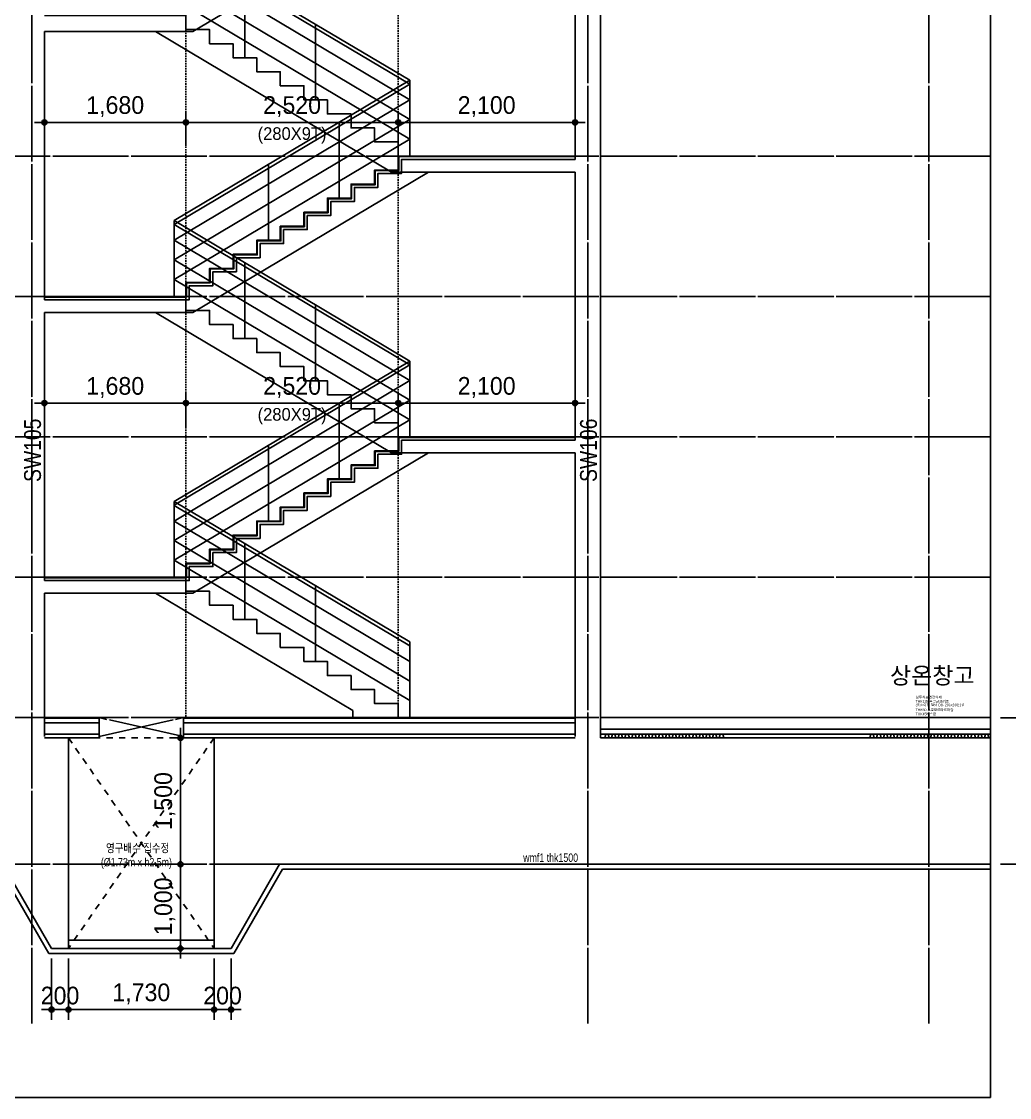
# Model space of a CAD drawing. Header units: millimetres. Extents: x 11948722 to 13111668, y -10771712 to -10232988.
# Drawn here: x 12378594 to 12390323, y -10506213 to -10493440 of the extents above; entities that cross this region are included whole.
import ezdxf
from ezdxf.enums import TextEntityAlignment as Align

# ---------------------------------------------------------------- set-up
doc = ezdxf.new("R2010")
doc.units = ezdxf.units.MM
doc.header["$LTSCALE"] = 150
doc.header["$MEASUREMENT"] = 0
for name, pattern in [('CEN', [6.2, 6, -0.1, 0, -0.1]), ('HIDDEN', [2, 1, -1]), ('Xref-계단단면도$0$H', [1, 0.6, -0.4])]:
    doc.linetypes.add(name, pattern=pattern)
doc.layers.get('0').update_dxf_attribs({"linetype": 'CONTINUOUS'})
doc.layers.get('Defpoints').update_dxf_attribs({"color": 117, "linetype": 'CONTINUOUS'})
for name, color, linetype in [('253', 253, 'CONTINUOUS'), ('A-HAT-251', 251, 'CONTINUOUS'), ('A-중심선', 10, 'CEN'), ('CON-C', 2, 'CONTINUOUS'), ('ELE-06', 6, 'CONTINUOUS'), ('ELE-8', 8, 'CONTINUOUS'), ('ele11', 251, 'CONTINUOUS'), ('Xref-계단단면도$0$3 dim0', 7, 'CONTINUOUS'), ('Xref-계단단면도$0$A-CEIL', 6, 'CONTINUOUS'), ('Xref-계단단면도$0$A-DIM', 7, 'CONTINUOUS'), ('바닥마감', 3, 'CONTINUOUS')]:
    doc.layers.add(name, color=color, linetype=linetype)
doc.styles.add('A.NARROW', font='ARIALN.TTF')
doc.styles.add('Xref-계단단면도$0$나눔고딕 Se', font='')
doc.styles.add('돋움', font='')
doc.styles.add('맑은고딕', font='malgun.ttf')
doc.styles.add('주석', font='')
doc.styles.get('Xref-계단단면도$0$나눔고딕 Se').set_extended_font_data('Dotum')
doc.styles.get('돋움').set_extended_font_data('Dotum')
doc.styles.get('주석').set_extended_font_data('Dotum')
doc.dimstyles.new('Xref-계단단면도$0$A1-100', dxfattribs={"dimtxt": 3, "dimasz": 1, "dimexe": 2, "dimexo": 2, "dimgap": 1, "dimtad": 1, "dimdec": 0, "dimzin": 12, "dimdsep": 46, "dimlunit": 6, "dimtxsty": 'Xref-계단단면도$0$나눔고딕 Se', "dimblk1": 'Xref-계단단면도$0$DIMDOT', "dimblk2": 'Xref-계단단면도$0$DIMDOT', "dimsah": 1, "dimcen": -1, "dimdle": 2, "dimclrd": 256, "dimclre": 256, "dimclrt": 3, "dimadec": 0, "dimazin": 0, "dimtfac": 1, "dimtdec": 0, "dimtix": 1, "dimtmove": 2, "dimatfit": 3, "dimldrblk": 'Xref-계단단면도$0$DIMDOT', "dimfxl": 1, "dimtvp": 1, "dimtolj": 1, "dimtzin": 12, "dimlwd": -1, "dimlwe": -1, "dimarcsym": 0})

# ---------------------------------------------------------------- blocks, each defined once
blk = doc.blocks.new('Xref-계단단면도$0$DIMDOT')
at = {"color": 0}
blk.add_line((-2, 0), (2, 0), dxfattribs=at)
for radius in [0.5, 0.25]:
    blk.add_circle((0, 0), radius, dxfattribs=at)
blk = doc.blocks.new('*D550')
at = {"layer": 'Defpoints', "color": 0, "ltscale": 1200}
for p in [(12390096, -10491704), (12393696, -10491704), (12390096, -10501704)]:
    blk.add_point(p, dxfattribs=at)
at = {"layer": 'Xref-계단단면도$0$3 dim0'}
for p, q in [((12390216, -10491704), (12393816, -10491704)), ((12393696, -10501644), (12393696, -10491764)), ((12390216, -10501704), (12393816, -10501704))]:
    blk.add_line(p, q, dxfattribs=at)
at = {"layer": 'Xref-계단단면도$0$3 dim0', "ltscale": 1200, "xscale": 60, "yscale": 60, "zscale": 60}
for p, rotation in [((12393696, -10491704), 90), ((12393696, -10501704), 270)]:
    blk.add_blockref('Xref-계단단면도$0$DIMDOT', p, dxfattribs=dict(at, rotation=rotation))
at = {"layer": 'Xref-계단단면도$0$3 dim0', "color": 3, "ltscale": 1200, "insert": (12393511, -10496704), "char_height": 210, "attachment_point": 5, "rotation": 90, "style": 'Xref-계단단면도$0$나눔고딕 Se'}
blk.add_mtext('\\A1;10,000', dxfattribs=at)
blk = doc.blocks.new('*D883')
at = {"layer": 'Defpoints', "color": 0, "ltscale": 1200}
for p in [(12380546, -10494637), (12378866, -10495037), (12380546, -10495037)]:
    blk.add_point(p, dxfattribs=at)
at = {"layer": 'Xref-계단단면도$0$3 dim0'}
for p, q in [((12378866, -10494917), (12378866, -10494517)), ((12380546, -10494917), (12380546, -10494517)), ((12378926, -10494637), (12380486, -10494637))]:
    blk.add_line(p, q, dxfattribs=at)
at = {"layer": 'Xref-계단단면도$0$3 dim0', "ltscale": 1200, "xscale": 60, "yscale": 60, "zscale": 60, "rotation": 180}
blk.add_blockref('Xref-계단단면도$0$DIMDOT', (12378866, -10494637), dxfattribs=at)
at = {"layer": 'Xref-계단단면도$0$3 dim0', "ltscale": 1200, "xscale": 60, "yscale": 60, "zscale": 60}
blk.add_blockref('Xref-계단단면도$0$DIMDOT', (12380546, -10494637), dxfattribs=at)
at = {"layer": 'Xref-계단단면도$0$3 dim0', "color": 3, "ltscale": 1200, "insert": (12379706, -10494451), "char_height": 210, "attachment_point": 5, "style": 'Xref-계단단면도$0$나눔고딕 Se'}
blk.add_mtext('\\A1;1,680', dxfattribs=at)
blk = doc.blocks.new('*D884')
at = {"layer": 'Defpoints', "color": 0, "ltscale": 1200}
for p in [(12383066, -10494637), (12380546, -10495037), (12383066, -10495037)]:
    blk.add_point(p, dxfattribs=at)
at = {"layer": 'Xref-계단단면도$0$3 dim0'}
for p, q in [((12380546, -10494917), (12380546, -10494517)), ((12383066, -10494917), (12383066, -10494517)), ((12380606, -10494637), (12383006, -10494637))]:
    blk.add_line(p, q, dxfattribs=at)
at = {"layer": 'Xref-계단단면도$0$3 dim0', "ltscale": 1200, "xscale": 60, "yscale": 60, "zscale": 60, "rotation": 180}
blk.add_blockref('Xref-계단단면도$0$DIMDOT', (12380546, -10494637), dxfattribs=at)
at = {"layer": 'Xref-계단단면도$0$3 dim0', "ltscale": 1200, "xscale": 60, "yscale": 60, "zscale": 60}
blk.add_blockref('Xref-계단단면도$0$DIMDOT', (12383066, -10494637), dxfattribs=at)
at = {"layer": 'Xref-계단단면도$0$3 dim0', "color": 3, "ltscale": 1200, "char_height": 210, "attachment_point": 5, "style": 'Xref-계단단면도$0$나눔고딕 Se'}
for s, insert in [('\\A1;2,520', (12381806, -10494451)), ('\\H0.714286x;(280X9T)', (12381806, -10494793))]:
    blk.add_mtext(s, dxfattribs=dict(at, insert=insert))
blk = doc.blocks.new('*D885')
at = {"layer": 'Defpoints', "color": 0, "ltscale": 1200}
for p in [(12385166, -10494637), (12383066, -10495037), (12385166, -10495037)]:
    blk.add_point(p, dxfattribs=at)
at = {"layer": 'Xref-계단단면도$0$3 dim0'}
for p, q in [((12383066, -10494917), (12383066, -10494517)), ((12385166, -10494917), (12385166, -10494517)), ((12383126, -10494637), (12385106, -10494637))]:
    blk.add_line(p, q, dxfattribs=at)
at = {"layer": 'Xref-계단단면도$0$3 dim0', "ltscale": 1200, "xscale": 60, "yscale": 60, "zscale": 60, "rotation": 180}
blk.add_blockref('Xref-계단단면도$0$DIMDOT', (12383066, -10494637), dxfattribs=at)
at = {"layer": 'Xref-계단단면도$0$3 dim0', "ltscale": 1200, "xscale": 60, "yscale": 60, "zscale": 60}
blk.add_blockref('Xref-계단단면도$0$DIMDOT', (12385166, -10494637), dxfattribs=at)
at = {"layer": 'Xref-계단단면도$0$3 dim0', "color": 3, "ltscale": 1200, "insert": (12384116, -10494451), "char_height": 210, "attachment_point": 5, "style": 'Xref-계단단면도$0$나눔고딕 Se'}
blk.add_mtext('\\A1;2,100', dxfattribs=at)
blk = doc.blocks.new('*D886')
at = {"layer": 'Defpoints', "color": 0, "ltscale": 1200}
for p in [(12380546, -10497970), (12378866, -10498370), (12380546, -10498370)]:
    blk.add_point(p, dxfattribs=at)
at = {"layer": 'Xref-계단단면도$0$3 dim0'}
for p, q in [((12378866, -10498250), (12378866, -10497850)), ((12380546, -10498250), (12380546, -10497850)), ((12378926, -10497970), (12380486, -10497970))]:
    blk.add_line(p, q, dxfattribs=at)
at = {"layer": 'Xref-계단단면도$0$3 dim0', "ltscale": 1200, "xscale": 60, "yscale": 60, "zscale": 60, "rotation": 180}
blk.add_blockref('Xref-계단단면도$0$DIMDOT', (12378866, -10497970), dxfattribs=at)
at = {"layer": 'Xref-계단단면도$0$3 dim0', "ltscale": 1200, "xscale": 60, "yscale": 60, "zscale": 60}
blk.add_blockref('Xref-계단단면도$0$DIMDOT', (12380546, -10497970), dxfattribs=at)
at = {"layer": 'Xref-계단단면도$0$3 dim0', "color": 3, "ltscale": 1200, "insert": (12379706, -10497785), "char_height": 210, "attachment_point": 5, "style": 'Xref-계단단면도$0$나눔고딕 Se'}
blk.add_mtext('\\A1;1,680', dxfattribs=at)
blk = doc.blocks.new('*D887')
at = {"layer": 'Defpoints', "color": 0, "ltscale": 1200}
for p in [(12383066, -10497970), (12380546, -10498370), (12383066, -10498370)]:
    blk.add_point(p, dxfattribs=at)
at = {"layer": 'Xref-계단단면도$0$3 dim0'}
for p, q in [((12380546, -10498250), (12380546, -10497850)), ((12383066, -10498250), (12383066, -10497850)), ((12380606, -10497970), (12383006, -10497970))]:
    blk.add_line(p, q, dxfattribs=at)
at = {"layer": 'Xref-계단단면도$0$3 dim0', "ltscale": 1200, "xscale": 60, "yscale": 60, "zscale": 60, "rotation": 180}
blk.add_blockref('Xref-계단단면도$0$DIMDOT', (12380546, -10497970), dxfattribs=at)
at = {"layer": 'Xref-계단단면도$0$3 dim0', "ltscale": 1200, "xscale": 60, "yscale": 60, "zscale": 60}
blk.add_blockref('Xref-계단단면도$0$DIMDOT', (12383066, -10497970), dxfattribs=at)
at = {"layer": 'Xref-계단단면도$0$3 dim0', "color": 3, "ltscale": 1200, "char_height": 210, "attachment_point": 5, "style": 'Xref-계단단면도$0$나눔고딕 Se'}
for s, insert in [('\\A1;2,520', (12381806, -10497785)), ('\\H0.714286x;(280X9T)', (12381806, -10498126))]:
    blk.add_mtext(s, dxfattribs=dict(at, insert=insert))
blk = doc.blocks.new('*D888')
at = {"layer": 'Defpoints', "color": 0, "ltscale": 1200}
for p in [(12385166, -10497970), (12383066, -10498370), (12385166, -10498370)]:
    blk.add_point(p, dxfattribs=at)
at = {"layer": 'Xref-계단단면도$0$3 dim0'}
for p, q in [((12383066, -10498250), (12383066, -10497850)), ((12385166, -10498250), (12385166, -10497850)), ((12383126, -10497970), (12385106, -10497970))]:
    blk.add_line(p, q, dxfattribs=at)
at = {"layer": 'Xref-계단단면도$0$3 dim0', "ltscale": 1200, "xscale": 60, "yscale": 60, "zscale": 60, "rotation": 180}
blk.add_blockref('Xref-계단단면도$0$DIMDOT', (12383066, -10497970), dxfattribs=at)
at = {"layer": 'Xref-계단단면도$0$3 dim0', "ltscale": 1200, "xscale": 60, "yscale": 60, "zscale": 60}
blk.add_blockref('Xref-계단단면도$0$DIMDOT', (12385166, -10497970), dxfattribs=at)
at = {"layer": 'Xref-계단단면도$0$3 dim0', "color": 3, "ltscale": 1200, "insert": (12384116, -10497785), "char_height": 210, "attachment_point": 5, "style": 'Xref-계단단면도$0$나눔고딕 Se'}
blk.add_mtext('\\A1;2,100', dxfattribs=at)
blk = doc.blocks.new('1.5')
at = {"layer": 'A-HAT-251', "linetype": 'HIDDEN', "ltscale": 0.5}
for p, q in [((12412532, -10439268), (12412532, -10441768)), ((12412532, -10439268), (12414262, -10441768)), ((12414262, -10439268), (12412532, -10441768)), ((12412532, -10439268), (12414262, -10439268)), ((12414262, -10439268), (12414262, -10441768)), ((12412532, -10441768), (12414262, -10441768))]:
    blk.add_line(p, q, dxfattribs=at)
at = {"layer": 'Defpoints', "style": '주석', "width": 0.8}
for s, p in [('영구배수 집수정', (12412978, -10440577)), ('(Ø1.73m x h2.5m)', (12412917, -10440744))]:
    blk.add_text(s, height=100, dxfattribs=at).set_placement(p, align=Align.MIDDLE_LEFT)
blk = doc.blocks.new('*D1290')
at = {"layer": 'Defpoints', "color": 0, "ltscale": 1200}
for p in [(12380881, -10501944), (12380481, -10503444), (12380881, -10503444)]:
    blk.add_point(p, dxfattribs=at)
at = {"layer": 'Xref-계단단면도$0$3 dim0'}
for p, q in [((12380761, -10501944), (12380361, -10501944)), ((12380481, -10502004), (12380481, -10503384)), ((12380761, -10503444), (12380361, -10503444))]:
    blk.add_line(p, q, dxfattribs=at)
at = {"layer": 'Xref-계단단면도$0$3 dim0', "ltscale": 1200, "xscale": 60, "yscale": 60, "zscale": 60}
for p, rotation in [((12380481, -10501944), 90), ((12380481, -10503444), 270)]:
    blk.add_blockref('Xref-계단단면도$0$DIMDOT', p, dxfattribs=dict(at, rotation=rotation))
at = {"layer": 'Xref-계단단면도$0$3 dim0', "color": 3, "ltscale": 1200, "insert": (12380295, -10502694), "char_height": 210, "attachment_point": 5, "rotation": 90, "style": 'Xref-계단단면도$0$나눔고딕 Se'}
blk.add_mtext('\\A1;1,500', dxfattribs=at)
blk = doc.blocks.new('*D1291')
at = {"layer": 'Defpoints', "color": 0, "ltscale": 1200}
for p in [(12379151, -10504444), (12380881, -10504444), (12379151, -10505170)]:
    blk.add_point(p, dxfattribs=at)
at = {"layer": 'Xref-계단단면도$0$3 dim0'}
for p, q in [((12379151, -10504564), (12379151, -10505290)), ((12380881, -10504564), (12380881, -10505290)), ((12380821, -10505170), (12379211, -10505170))]:
    blk.add_line(p, q, dxfattribs=at)
at = {"layer": 'Xref-계단단면도$0$3 dim0', "ltscale": 1200, "xscale": 60, "yscale": 60, "zscale": 60, "rotation": 180}
blk.add_blockref('Xref-계단단면도$0$DIMDOT', (12379151, -10505170), dxfattribs=at)
at = {"layer": 'Xref-계단단면도$0$3 dim0', "ltscale": 1200, "xscale": 60, "yscale": 60, "zscale": 60}
blk.add_blockref('Xref-계단단면도$0$DIMDOT', (12380881, -10505170), dxfattribs=at)
at = {"layer": 'Xref-계단단면도$0$3 dim0', "color": 3, "ltscale": 1200, "insert": (12380016, -10504984), "char_height": 210, "attachment_point": 5, "style": 'Xref-계단단면도$0$나눔고딕 Se'}
blk.add_mtext('\\A1;1,730', dxfattribs=at)
blk = doc.blocks.new('*D1292')
at = {"layer": 'Defpoints', "color": 0, "ltscale": 1200}
for p in [(12378951, -10504444), (12379151, -10504444), (12379151, -10505170)]:
    blk.add_point(p, dxfattribs=at)
at = {"layer": 'Xref-계단단면도$0$3 dim0'}
for p, q in [((12378951, -10504564), (12378951, -10505290)), ((12379151, -10504564), (12379151, -10505290)), ((12378891, -10505170), (12378831, -10505170)), ((12378951, -10505170), (12379151, -10505170)), ((12379211, -10505170), (12379271, -10505170))]:
    blk.add_line(p, q, dxfattribs=at)
at = {"layer": 'Xref-계단단면도$0$3 dim0', "ltscale": 1200, "xscale": 60, "yscale": 60, "zscale": 60}
blk.add_blockref('Xref-계단단면도$0$DIMDOT', (12378951, -10505170), dxfattribs=at)
at = {"layer": 'Xref-계단단면도$0$3 dim0', "ltscale": 1200, "xscale": 60, "yscale": 60, "zscale": 60, "rotation": 180}
blk.add_blockref('Xref-계단단면도$0$DIMDOT', (12379151, -10505170), dxfattribs=at)
at = {"layer": 'Xref-계단단면도$0$3 dim0', "color": 3, "ltscale": 1200, "insert": (12379051, -10505004), "char_height": 210, "attachment_point": 5, "style": 'Xref-계단단면도$0$나눔고딕 Se'}
blk.add_mtext('\\A1;200', dxfattribs=at)
blk = doc.blocks.new('*D1293')
at = {"layer": 'Defpoints', "color": 0, "ltscale": 1200}
for p in [(12380481, -10503444), (12380881, -10503444), (12380881, -10504444)]:
    blk.add_point(p, dxfattribs=at)
at = {"layer": 'Xref-계단단면도$0$3 dim0'}
for p, q in [((12380761, -10503444), (12380361, -10503444)), ((12380481, -10504384), (12380481, -10503504)), ((12380761, -10504444), (12380361, -10504444))]:
    blk.add_line(p, q, dxfattribs=at)
at = {"layer": 'Xref-계단단면도$0$3 dim0', "ltscale": 1200, "xscale": 60, "yscale": 60, "zscale": 60}
for p, rotation in [((12380481, -10503444), 90), ((12380481, -10504444), 270)]:
    blk.add_blockref('Xref-계단단면도$0$DIMDOT', p, dxfattribs=dict(at, rotation=rotation))
at = {"layer": 'Xref-계단단면도$0$3 dim0', "color": 3, "ltscale": 1200, "insert": (12380295, -10503944), "char_height": 210, "attachment_point": 5, "rotation": 90, "style": 'Xref-계단단면도$0$나눔고딕 Se'}
blk.add_mtext('\\A1;1,000', dxfattribs=at)
blk = doc.blocks.new('*D1294')
at = {"layer": 'Defpoints', "color": 0, "ltscale": 1200}
for p in [(12380881, -10504444), (12381081, -10504444), (12380881, -10505170)]:
    blk.add_point(p, dxfattribs=at)
at = {"layer": 'Xref-계단단면도$0$3 dim0'}
for p, q in [((12380881, -10504564), (12380881, -10505290)), ((12381081, -10504564), (12381081, -10505290)), ((12380821, -10505170), (12380761, -10505170)), ((12381081, -10505170), (12380881, -10505170)), ((12381141, -10505170), (12381201, -10505170))]:
    blk.add_line(p, q, dxfattribs=at)
at = {"layer": 'Xref-계단단면도$0$3 dim0', "ltscale": 1200, "xscale": 60, "yscale": 60, "zscale": 60}
blk.add_blockref('Xref-계단단면도$0$DIMDOT', (12380881, -10505170), dxfattribs=at)
at = {"layer": 'Xref-계단단면도$0$3 dim0', "ltscale": 1200, "xscale": 60, "yscale": 60, "zscale": 60, "rotation": 180}
blk.add_blockref('Xref-계단단면도$0$DIMDOT', (12381081, -10505170), dxfattribs=at)
at = {"layer": 'Xref-계단단면도$0$3 dim0', "color": 3, "ltscale": 1200, "insert": (12380981, -10505004), "char_height": 210, "attachment_point": 5, "style": 'Xref-계단단면도$0$나눔고딕 Se'}
blk.add_mtext('\\A1;200', dxfattribs=at)
blk = doc.blocks.new('*D1295')
at = {"layer": 'Defpoints', "color": 0, "ltscale": 1200}
for p in [(12390096, -10501704), (12390096, -10503444), (12393696, -10503444)]:
    blk.add_point(p, dxfattribs=at)
at = {"layer": 'Xref-계단단면도$0$3 dim0'}
for p, q in [((12390216, -10501704), (12393816, -10501704)), ((12393696, -10501764), (12393696, -10503384)), ((12390216, -10503444), (12393816, -10503444))]:
    blk.add_line(p, q, dxfattribs=at)
at = {"layer": 'Xref-계단단면도$0$3 dim0', "ltscale": 1200, "xscale": 60, "yscale": 60, "zscale": 60}
for p, rotation in [((12393696, -10501704), 90), ((12393696, -10503444), 270)]:
    blk.add_blockref('Xref-계단단면도$0$DIMDOT', p, dxfattribs=dict(at, rotation=rotation))
at = {"layer": 'Xref-계단단면도$0$3 dim0', "color": 3, "ltscale": 1200, "insert": (12393511, -10502574), "char_height": 210, "attachment_point": 5, "rotation": 90, "style": 'Xref-계단단면도$0$나눔고딕 Se'}
blk.add_mtext('\\A1;1,740', dxfattribs=at)

msp = doc.modelspace()

# ---------------------------------------------------------------- linework, layer by layer
at = {"layer": '253', "linetype": 'Continuous'}
for p, q in [((12379515.8, -10501943.5), (12379515.8, -10501710.5)), ((12380515.8, -10501928.5), (12380515.8, -10501710.5)), ((12380515.8, -10501943.5), (12380515.8, -10501710.5)), ((12379515.8, -10501943.5), (12379150.8, -10501943.5)), ((12380880.8, -10501943.5), (12380515.8, -10501943.5))]:
    msp.add_line(p, q, dxfattribs=at)
at = {"layer": 'A-HAT-251'}
for points in [[(12385597.9, -10501943.5), (12385569.9, -10501943.5), (12385557.9, -10501898.5), (12385529.9, -10501898.5), (12385517.9, -10501943.5)], [(12385677.9, -10501943.5), (12385649.9, -10501943.5), (12385637.9, -10501898.5), (12385609.9, -10501898.5), (12385597.9, -10501943.5)], [(12385757.9, -10501943.5), (12385729.9, -10501943.5), (12385717.9, -10501898.5), (12385689.9, -10501898.5), (12385677.9, -10501943.5)], [(12385837.9, -10501943.5), (12385809.9, -10501943.5), (12385797.9, -10501898.5), (12385769.9, -10501898.5), (12385757.9, -10501943.5)], [(12385917.9, -10501943.5), (12385889.9, -10501943.5), (12385877.9, -10501898.5), (12385849.9, -10501898.5), (12385837.9, -10501943.5)], [(12385997.9, -10501943.5), (12385969.9, -10501943.5), (12385957.9, -10501898.5), (12385929.9, -10501898.5), (12385917.9, -10501943.5)], [(12386077.9, -10501943.5), (12386049.9, -10501943.5), (12386037.9, -10501898.5), (12386009.9, -10501898.5), (12385997.9, -10501943.5)], [(12386157.9, -10501943.5), (12386129.9, -10501943.5), (12386117.9, -10501898.5), (12386089.9, -10501898.5), (12386077.9, -10501943.5)], [(12386237.9, -10501943.5), (12386209.9, -10501943.5), (12386197.9, -10501898.5), (12386169.9, -10501898.5), (12386157.9, -10501943.5)], [(12386317.9, -10501943.5), (12386289.9, -10501943.5), (12386277.9, -10501898.5), (12386249.9, -10501898.5), (12386237.9, -10501943.5)], [(12386397.9, -10501943.5), (12386369.9, -10501943.5), (12386357.9, -10501898.5), (12386329.9, -10501898.5), (12386317.9, -10501943.5)], [(12386477.9, -10501943.5), (12386449.9, -10501943.5), (12386437.9, -10501898.5), (12386409.9, -10501898.5), (12386397.9, -10501943.5)], [(12386557.9, -10501943.5), (12386529.9, -10501943.5), (12386517.9, -10501898.5), (12386489.9, -10501898.5), (12386477.9, -10501943.5)], [(12386637.9, -10501943.5), (12386609.9, -10501943.5), (12386597.9, -10501898.5), (12386569.9, -10501898.5), (12386557.9, -10501943.5)], [(12386717.9, -10501943.5), (12386689.9, -10501943.5), (12386677.9, -10501898.5), (12386649.9, -10501898.5), (12386637.9, -10501943.5)], [(12386797.9, -10501943.5), (12386769.9, -10501943.5), (12386757.9, -10501898.5), (12386729.9, -10501898.5), (12386717.9, -10501943.5)], [(12386877.9, -10501943.5), (12386849.9, -10501943.5), (12386837.9, -10501898.5), (12386809.9, -10501898.5), (12386797.9, -10501943.5)], [(12386957.9, -10501943.5), (12386929.9, -10501943.5), (12386917.9, -10501898.5), (12386889.9, -10501898.5), (12386877.9, -10501943.5)], [(12388745.8, -10501943.5), (12388717.8, -10501943.5), (12388705.8, -10501898.5), (12388677.8, -10501898.5), (12388665.8, -10501943.5)], [(12388825.8, -10501943.5), (12388797.8, -10501943.5), (12388785.8, -10501898.5), (12388757.8, -10501898.5), (12388745.8, -10501943.5)], [(12388905.8, -10501943.5), (12388877.8, -10501943.5), (12388865.8, -10501898.5), (12388837.8, -10501898.5), (12388825.8, -10501943.5)], [(12388985.8, -10501943.5), (12388957.8, -10501943.5), (12388945.8, -10501898.5), (12388917.8, -10501898.5), (12388905.8, -10501943.5)], [(12389065.8, -10501943.5), (12389037.8, -10501943.5), (12389025.8, -10501898.5), (12388997.8, -10501898.5), (12388985.8, -10501943.5)], [(12389145.8, -10501943.5), (12389117.8, -10501943.5), (12389105.8, -10501898.5), (12389077.8, -10501898.5), (12389065.8, -10501943.5)], [(12389225.8, -10501943.5), (12389197.8, -10501943.5), (12389185.8, -10501898.5), (12389157.8, -10501898.5), (12389145.8, -10501943.5)], [(12389305.8, -10501943.5), (12389277.8, -10501943.5), (12389265.8, -10501898.5), (12389237.8, -10501898.5), (12389225.8, -10501943.5)], [(12389385.8, -10501943.5), (12389357.8, -10501943.5), (12389345.8, -10501898.5), (12389317.8, -10501898.5), (12389305.8, -10501943.5)], [(12389465.8, -10501943.5), (12389437.8, -10501943.5), (12389425.8, -10501898.5), (12389397.8, -10501898.5), (12389385.8, -10501943.5)], [(12389545.8, -10501943.5), (12389517.8, -10501943.5), (12389505.8, -10501898.5), (12389477.8, -10501898.5), (12389465.8, -10501943.5)], [(12389625.8, -10501943.5), (12389597.8, -10501943.5), (12389585.8, -10501898.5), (12389557.8, -10501898.5), (12389545.8, -10501943.5)], [(12389705.8, -10501943.5), (12389677.8, -10501943.5), (12389665.8, -10501898.5), (12389637.8, -10501898.5), (12389625.8, -10501943.5)], [(12389785.8, -10501943.5), (12389757.8, -10501943.5), (12389745.8, -10501898.5), (12389717.8, -10501898.5), (12389705.8, -10501943.5)], [(12389865.8, -10501943.5), (12389837.8, -10501943.5), (12389825.8, -10501898.5), (12389797.8, -10501898.5), (12389785.8, -10501943.5)], [(12389945.8, -10501943.5), (12389917.8, -10501943.5), (12389905.8, -10501898.5), (12389877.8, -10501898.5), (12389865.8, -10501943.5)], [(12390025.8, -10501943.5), (12389997.8, -10501943.5), (12389985.8, -10501898.5), (12389957.8, -10501898.5), (12389945.8, -10501943.5)], [(12390096.5, -10501943.5), (12390077.8, -10501943.5), (12390065.8, -10501898.5), (12390037.8, -10501898.5), (12390025.8, -10501943.5)]]:
    msp.add_lwpolyline(points, dxfattribs=at)
at = {"layer": 'A-중심선'}
for p, q in [((12378715.8, -10505334.5), (12378715.8, -10458703.5)), ((12385315.8, -10505334.5), (12385315.8, -10458703.5)), ((12389365.8, -10505334.5), (12389365.8, -10458703.5)), ((12390096.5, -10495036.8), (12372470.5, -10495036.8)), ((12390096.5, -10496703.5), (12372470.5, -10496703.5)), ((12390096.5, -10498370.2), (12372470.5, -10498370.2)), ((12390096.5, -10500036.9), (12372470.5, -10500036.9)), ((12390096.5, -10501703.5), (12372470.5, -10501703.5)), ((12379515.8, -10501928.5), (12380515.8, -10501703.5)), ((12380515.8, -10501928.5), (12379515.8, -10501703.5)), ((12390096.5, -10503443.5), (12372470.5, -10503443.5))]:
    msp.add_line(p, q, dxfattribs=at)
at = {"layer": 'CON-C', "ltscale": 1200}
for p, q in [((12385465.8, -10461953.5), (12385465.8, -10501943.5)), ((12380627.1, -10493560.1), (12383427, -10491893.5)), ((12385165.8, -10495076.8), (12385165.8, -10491893.5)), ((12378865.8, -10493560.1), (12378865.8, -10496743.5)), ((12378865.8, -10493560.1), (12380627.1, -10493560.1)), ((12380627, -10496893.6), (12383427, -10495226.9)), ((12383427, -10495226.9), (12385165.8, -10495226.9)), ((12385165.8, -10495226.8), (12385165.8, -10498410.2)), ((12378865.8, -10500076.9), (12378865.8, -10496893.5)), ((12378865.8, -10496893.6), (12380627, -10496893.6)), ((12380627, -10500226.9), (12383427, -10498560.2)), ((12383427, -10498560.2), (12385165.8, -10498560.2)), ((12385165.8, -10501928.5), (12385165.8, -10498560.2)), ((12378865.8, -10500226.9), (12378865.8, -10501928.5)), ((12378865.8, -10500226.9), (12380627, -10500226.9)), ((12379150.8, -10501943.5), (12378865.8, -10501943.5)), ((12379150.8, -10501943.5), (12379150.8, -10504443.5)), ((12380880.8, -10501943.5), (12385165.8, -10501943.5)), ((12380880.8, -10501943.5), (12380880.8, -10504443.5)), ((12385465.8, -10501943.5), (12390096.5, -10501943.5)), ((12378373.4, -10503443.5), (12378950.8, -10504443.5)), ((12381658.1, -10503443.5), (12381080.8, -10504443.5)), ((12381658.1, -10503443.5), (12390096.5, -10503443.5)), ((12378950.8, -10504443.5), (12379150.8, -10504443.5)), ((12380880.8, -10504443.5), (12381080.8, -10504443.5))]:
    msp.add_line(p, q, dxfattribs=at)
at = {"layer": 'CON-C', "ltscale": 1200, "flags": 128}
for points in [[(12378865.8, -10496743.6), (12380585.8, -10496743.6), (12380585.8, -10496576.9), (12380865.8, -10496576.9), (12380865.8, -10496410.2), (12381145.8, -10496410.2), (12381145.8, -10496243.6), (12381425.8, -10496243.6), (12381425.8, -10496076.9), (12381705.8, -10496076.9), (12381705.8, -10495910.2), (12381985.8, -10495910.2), (12381985.8, -10495743.6), (12382265.8, -10495743.6), (12382265.8, -10495576.9), (12382545.8, -10495576.9), (12382545.8, -10495410.2), (12382825.8, -10495410.2), (12382825.8, -10495243.6), (12383105.8, -10495243.6), (12383105.8, -10495076.9), (12385165.8, -10495076.9)], [(12378865.8, -10500076.9), (12380585.8, -10500076.9), (12380585.8, -10499910.2), (12380865.8, -10499910.2), (12380865.8, -10499743.6), (12381145.8, -10499743.6), (12381145.8, -10499576.9), (12381425.8, -10499576.9), (12381425.8, -10499410.2), (12381705.8, -10499410.2), (12381705.8, -10499243.6), (12381985.8, -10499243.6), (12381985.8, -10499076.9), (12382265.8, -10499076.9), (12382265.8, -10498910.2), (12382545.8, -10498910.2), (12382545.8, -10498743.6), (12382825.8, -10498743.6), (12382825.8, -10498576.9), (12383105.8, -10498576.9), (12383105.8, -10498410.2), (12385165.8, -10498410.2)]]:
    msp.add_lwpolyline(points, dxfattribs=at)
at = {"layer": 'Defpoints', "ltscale": 1200}
msp.add_lwpolyline([(12372470.5, -10458703.5), (12390096.5, -10458703.5), (12390096.5, -10506212.6), (12372470.5, -10506212.6)], close=True, dxfattribs=at)
at = {"layer": 'ELE-06'}
for p, q in [((12378338.8, -10503503.5), (12378916.1, -10504503.5)), ((12381692.8, -10503503.5), (12381115.4, -10504503.5)), ((12390096.5, -10503503.5), (12381692.8, -10503503.5)), ((12378916.1, -10504503.5), (12381115.4, -10504503.5))]:
    msp.add_line(p, q, dxfattribs=at)
at = {"layer": 'ELE-8', "ltscale": 300}
for p, q in [((12383205.8, -10494136.9), (12380405.8, -10492470.2)), ((12383205.8, -10494183.4), (12380405.8, -10492516.8)), ((12383205.8, -10494369.6), (12380405.8, -10492703)), ((12383205.8, -10494602.4), (12380405.8, -10492935.7)), ((12381245.8, -10493870.2), (12381245.8, -10492970.2)), ((12383205.8, -10494835.1), (12380405.8, -10493168.5)), ((12382085.8, -10494370.2), (12382085.8, -10493470.2)), ((12378865.8, -10493560.2), (12380184.5, -10493560.2)), ((12380184.5, -10493560.2), (12382984.5, -10495226.8)), ((12383205.8, -10495036.9), (12383205.8, -10494136.9)), ((12382984.5, -10495226.8), (12385165.8, -10495226.8)), ((12380405.8, -10496703.6), (12380405.8, -10495803.6)), ((12383205.8, -10497470.2), (12380405.8, -10495803.6)), ((12383205.8, -10497516.8), (12380405.8, -10495850.1)), ((12383205.8, -10497703), (12380405.8, -10496036.3)), ((12383205.8, -10497935.7), (12380405.8, -10496269.1)), ((12381245.8, -10497203.6), (12381245.8, -10496303.6)), ((12383205.8, -10498168.5), (12380405.8, -10496501.8)), ((12382085.8, -10497703.6), (12382085.8, -10496803.6)), ((12378865.8, -10496893.6), (12380184.5, -10496893.6)), ((12380184.5, -10496893.6), (12382984.5, -10498560.2)), ((12383205.8, -10498370.2), (12383205.8, -10497470.2)), ((12382984.5, -10498560.2), (12385165.8, -10498560.2)), ((12380405.8, -10500036.9), (12380405.8, -10499136.9)), ((12383205.8, -10500803.6), (12380405.8, -10499136.9)), ((12383205.8, -10500850.1), (12380405.8, -10499183.5)), ((12383205.8, -10501036.3), (12380405.8, -10499369.7)), ((12383205.8, -10501269.1), (12380405.8, -10499602.4)), ((12381245.8, -10500536.9), (12381245.8, -10499636.9)), ((12383205.8, -10501501.8), (12380405.8, -10499835.2)), ((12382085.8, -10501036.9), (12382085.8, -10500136.9)), ((12378865.8, -10500226.9), (12380184.5, -10500226.9)), ((12380184.5, -10500226.9), (12382525.8, -10501620.5)), ((12383205.8, -10501703.6), (12383205.8, -10500803.6)), ((12382525.8, -10501620.5), (12382525.8, -10501703.5)), ((12379150.8, -10504343.5), (12380880.8, -10504343.5)), ((12379150.8, -10504443.5), (12380880.8, -10504443.5))]:
    msp.add_line(p, q, dxfattribs=at)
at = {"layer": 'ELE-8', "ltscale": 300, "flags": 128}
for points in [[(12385165.8, -10495036.8), (12383065.8, -10495036.8), (12383065.8, -10494870.2), (12382785.8, -10494870.2), (12382785.8, -10494703.5), (12382505.8, -10494703.5), (12382505.8, -10494536.8), (12382225.8, -10494536.8), (12382225.8, -10494370.2), (12381945.8, -10494370.2), (12381945.8, -10494203.5), (12381665.8, -10494203.5), (12381665.8, -10494036.8), (12381385.8, -10494036.8), (12381385.8, -10493870.2), (12381105.8, -10493870.2), (12381105.8, -10493703.5), (12380825.8, -10493703.5), (12380825.8, -10493536.8), (12380545.8, -10493536.8), (12380545.8, -10493370.2), (12378865.8, -10493370.1)], [(12385165.8, -10498370.2), (12383065.8, -10498370.2), (12383065.8, -10498203.6), (12382785.8, -10498203.6), (12382785.8, -10498036.9), (12382505.8, -10498036.9), (12382505.8, -10497870.2), (12382225.8, -10497870.2), (12382225.8, -10497703.6), (12381945.8, -10497703.6), (12381945.8, -10497536.9), (12381665.8, -10497536.9), (12381665.8, -10497370.2), (12381385.8, -10497370.2), (12381385.8, -10497203.6), (12381105.8, -10497203.6), (12381105.8, -10497036.9), (12380825.8, -10497036.9), (12380825.8, -10496870.2), (12380545.8, -10496870.2), (12380545.8, -10496703.6), (12378865.8, -10496703.6)], [(12385165.8, -10501703.6), (12383065.8, -10501703.6), (12383065.8, -10501536.9), (12382785.8, -10501536.9), (12382785.8, -10501370.2), (12382505.8, -10501370.2), (12382505.8, -10501203.6), (12382225.8, -10501203.6), (12382225.8, -10501036.9), (12381945.8, -10501036.9), (12381945.8, -10500870.2), (12381665.8, -10500870.2), (12381665.8, -10500703.6), (12381385.8, -10500703.6), (12381385.8, -10500536.9), (12381105.8, -10500536.9), (12381105.8, -10500370.2), (12380825.8, -10500370.2), (12380825.8, -10500203.6), (12380545.8, -10500203.6), (12380545.8, -10500036.9), (12378865.8, -10500036.9)]]:
    msp.add_lwpolyline(points, dxfattribs=at)
at = {"layer": 'ele11', "ltscale": 0.5}
for p, q in [((12379515.8, -10501763.5), (12378865.8, -10501763.5)), ((12380515.8, -10501763.5), (12385165.8, -10501763.5)), ((12379515.8, -10501898.5), (12378865.8, -10501898.5)), ((12380515.8, -10501898.5), (12385165.8, -10501898.5)), ((12385465.8, -10501838.5), (12390096.5, -10501838.5)), ((12385465.8, -10501898.5), (12390096.5, -10501898.5))]:
    msp.add_line(p, q, dxfattribs=at)
at = {"layer": 'Xref-계단단면도$0$A-CEIL', "ltscale": 1200}
for p, q in [((12380405.8, -10495803.5), (12383205.8, -10494136.9)), ((12383205.8, -10495036.9), (12383205.8, -10494136.9)), ((12380405.8, -10495850.1), (12383205.8, -10494183.4)), ((12380405.8, -10496036.3), (12383205.8, -10494369.6)), ((12380405.8, -10496269), (12383205.8, -10494602.4)), ((12382365.8, -10495536.9), (12382365.8, -10494636.9)), ((12380405.8, -10496501.8), (12383205.8, -10494835.1)), ((12381525.8, -10496036.9), (12381525.8, -10495136.9)), ((12380405.8, -10496703.5), (12380405.8, -10495803.5)), ((12380405.8, -10499136.9), (12383205.8, -10497470.2)), ((12383205.8, -10498370.2), (12383205.8, -10497470.2)), ((12380405.8, -10499183.4), (12383205.8, -10497516.8)), ((12380405.8, -10499369.6), (12383205.8, -10497703)), ((12380405.8, -10499602.4), (12383205.8, -10497935.7)), ((12382365.8, -10498870.2), (12382365.8, -10497970.2)), ((12380405.8, -10499835.1), (12383205.8, -10498168.5)), ((12381525.8, -10499370.2), (12381525.8, -10498470.2)), ((12380405.8, -10500036.9), (12380405.8, -10499136.9)), ((12379515.8, -10501703.5), (12378865.8, -10501703.5)), ((12379515.8, -10501710.5), (12379515.8, -10501703.5)), ((12380515.8, -10501710.5), (12380515.8, -10501703.5)), ((12379515.8, -10501710.5), (12378865.8, -10501710.5))]:
    msp.add_line(p, q, dxfattribs=at)
at = {"layer": 'Xref-계단단면도$0$A-CEIL', "ltscale": 1200, "flags": 128}
for points in [[(12378865.8, -10496703.6), (12380545.8, -10496703.6), (12380545.8, -10496536.9), (12380825.8, -10496536.9), (12380825.8, -10496370.2), (12381105.8, -10496370.2), (12381105.8, -10496203.6), (12381385.8, -10496203.6), (12381385.8, -10496036.9), (12381665.8, -10496036.9), (12381665.8, -10495870.2), (12381945.8, -10495870.2), (12381945.8, -10495703.6), (12382225.8, -10495703.6), (12382225.8, -10495536.9), (12382505.8, -10495536.9), (12382505.8, -10495370.2), (12382785.8, -10495370.2), (12382785.8, -10495203.6), (12383065.8, -10495203.6), (12383065.8, -10495036.9), (12385165.8, -10495036.9)], [(12378865.8, -10496710.6), (12380552.8, -10496710.6), (12380552.8, -10496543.9), (12380832.8, -10496543.9), (12380832.8, -10496377.2), (12381112.8, -10496377.2), (12381112.8, -10496210.6), (12381392.8, -10496210.6), (12381392.8, -10496043.9), (12381672.8, -10496043.9), (12381672.8, -10495877.2), (12381952.8, -10495877.2), (12381952.8, -10495710.6), (12382232.8, -10495710.6), (12382232.8, -10495543.9), (12382512.8, -10495543.9), (12382512.8, -10495377.2), (12382792.8, -10495377.2), (12382792.8, -10495210.6), (12383072.8, -10495210.6), (12383072.8, -10495043.9), (12385165.8, -10495043.9)], [(12378865.8, -10500036.9), (12380545.8, -10500036.9), (12380545.8, -10499870.2), (12380825.8, -10499870.2), (12380825.8, -10499703.6), (12381105.8, -10499703.6), (12381105.8, -10499536.9), (12381385.8, -10499536.9), (12381385.8, -10499370.2), (12381665.8, -10499370.2), (12381665.8, -10499203.6), (12381945.8, -10499203.6), (12381945.8, -10499036.9), (12382225.8, -10499036.9), (12382225.8, -10498870.2), (12382505.8, -10498870.2), (12382505.8, -10498703.6), (12382785.8, -10498703.6), (12382785.8, -10498536.9), (12383065.8, -10498536.9), (12383065.8, -10498370.2), (12385165.8, -10498370.2)], [(12378865.8, -10500043.9), (12380552.8, -10500043.9), (12380552.8, -10499877.2), (12380832.8, -10499877.2), (12380832.8, -10499710.6), (12381112.8, -10499710.6), (12381112.8, -10499543.9), (12381392.8, -10499543.9), (12381392.8, -10499377.2), (12381672.8, -10499377.2), (12381672.8, -10499210.6), (12381952.8, -10499210.6), (12381952.8, -10499043.9), (12382232.8, -10499043.9), (12382232.8, -10498877.2), (12382512.8, -10498877.2), (12382512.8, -10498710.6), (12382792.8, -10498710.6), (12382792.8, -10498543.9), (12383072.8, -10498543.9), (12383072.8, -10498377.2), (12385165.8, -10498377.2)], [(12380515.8, -10501703.5), (12385165.8, -10501703.5)], [(12380515.8, -10501710.5), (12385165.8, -10501710.5)]]:
    msp.add_lwpolyline(points, dxfattribs=at)
at = {"layer": 'Xref-계단단면도$0$A-DIM', "color": 135, "linetype": 'Xref-계단단면도$0$H', "ltscale": 0.2}
for p, q in [((12380545.8, -10468703.5), (12380545.8, -10501703.5)), ((12383065.8, -10468703.5), (12383065.8, -10501703.5))]:
    msp.add_line(p, q, dxfattribs=at)
at = {"layer": '바닥마감', "color": 3}
msp.add_lwpolyline([(12385465.8, -10501703.5), (12390096.5, -10501703.5)], dxfattribs=at)

# ---------------------------------------------------------------- block references
at = {"layer": 'CON-C'}
msp.add_blockref('1.5', (-33380.9, -62675.2), dxfattribs=at)

# ---------------------------------------------------------------- texts
at = {"layer": 'Defpoints', "style": 'A.NARROW'}
for s, p in [('SW105', (12378724.6, -10498905.3)), ('SW106', (12385324.6, -10498905.3))]:
    msp.add_text(s, height=200, rotation=90, dxfattribs=at).set_placement(p, align=Align.MIDDLE_LEFT)
at = {"layer": 'Defpoints', "style": '맑은고딕'}
msp.add_text('상온창고', height=200, dxfattribs=at).set_placement((12388904.5, -10501203.5), align=Align.MIDDLE_LEFT)
at = {"layer": 'Defpoints', "ltscale": 1200, "style": '돋움'}
for s, p in [('침투식표면강화제', (12389208.5, -10501461)), ('THK135 무근콘크리트', (12389208.5, -10501511)), ('(용접이형 철망 D8- 200x200)1겹', (12389208.5, -10501553.4)), ('THK60 보호모르타르마감', (12389208.5, -10501611)), ('THK45배수판', (12389208.5, -10501661))]:
    msp.add_text(s, height=30, dxfattribs=at).set_placement(p, align=Align.MIDDLE_LEFT)
at = {"layer": 'Defpoints', "style": '주석', "width": 0.8}
msp.add_text('wmf1 thk1500', height=100, dxfattribs=at).set_placement((12384549.8, -10503366), align=Align.MIDDLE_LEFT)

# ---------------------------------------------------------------- dimensions: what is measured, and where the dimension line sits
at = {"layer": 'Xref-계단단면도$0$3 dim0'}
for base, p1, p2, angle, override, picture, middle in [((12393696.5, -10491703.5), (12390096.5, -10501703.5), (12390096.5, -10491703.5), 90, {"dimscale": 60, "dimtxt": 3.5}, '*D550', (12393511.1, -10496703.5)), ((12393696.5, -10503443.5), (12390096.5, -10501703.5), (12390096.5, -10503443.5), 270, {"dimscale": 60, "dimtxt": 3.5}, '*D1295', (12393511.1, -10502573.5)), ((12380480.8, -10503443.5), (12380880.8, -10501943.5), (12380880.8, -10503443.5), 270, {"dimscale": 60, "dimtxt": 3.5, "dimtmove": 0}, '*D1290', (12380295.4, -10502693.5)), ((12380480.8, -10503443.5), (12380880.8, -10504443.5), (12380880.8, -10503443.5), 90, {"dimscale": 60, "dimtxt": 3.5}, '*D1293', (12380295.4, -10503943.5)), ((12379150.8, -10505169.6), (12380880.8, -10504443.5), (12379150.8, -10504443.5), 180, {"dimscale": 60, "dimtxt": 3.5}, '*D1291', (12380015.8, -10504984.2)), ((12380880.8, -10505169.6), (12381080.8, -10504443.5), (12380880.8, -10504443.5), 180, {"dimscale": 60, "dimtxt": 3.5}, '*D1294', (12380980.8, -10505004.4))]:
    dim = msp.add_linear_dim(base=base, p1=p1, p2=p2, angle=angle, dimstyle='Xref-계단단면도$0$A1-100', override=override, dxfattribs=at)
    dim.commit()
    dim.dimension.update_dxf_attribs({"geometry": picture, "text_midpoint": middle})
for base, p1, p2, override, picture, middle in [((12380545.8, -10494636.8), (12378865.8, -10495036.8), (12380545.8, -10495036.8), {"dimscale": 60, "dimtxt": 3.5, "dimblk1": 'Xref-계단단면도$0$DIMDOT', "dimblk2": 'Xref-계단단면도$0$DIMDOT'}, '*D883', (12379705.8, -10494451.5)), ((12385165.8, -10494636.8), (12383065.8, -10495036.8), (12385165.8, -10495036.8), {"dimscale": 60, "dimtxt": 3.5, "dimblk1": 'Xref-계단단면도$0$DIMDOT', "dimblk2": 'Xref-계단단면도$0$DIMDOT'}, '*D885', (12384115.8, -10494451.5)), ((12380545.8, -10497970.2), (12378865.8, -10498370.2), (12380545.8, -10498370.2), {"dimscale": 60, "dimtxt": 3.5, "dimblk1": 'Xref-계단단면도$0$DIMDOT', "dimblk2": 'Xref-계단단면도$0$DIMDOT'}, '*D886', (12379705.8, -10497784.8)), ((12385165.8, -10497970.2), (12383065.8, -10498370.2), (12385165.8, -10498370.2), {"dimscale": 60, "dimtxt": 3.5, "dimblk1": 'Xref-계단단면도$0$DIMDOT', "dimblk2": 'Xref-계단단면도$0$DIMDOT'}, '*D888', (12384115.8, -10497784.8)), ((12379150.8, -10505169.6), (12378950.8, -10504443.5), (12379150.8, -10504443.5), {"dimscale": 60, "dimtxt": 3.5}, '*D1292', (12379050.8, -10505004.4))]:
    dim = msp.add_linear_dim(base=base, p1=p1, p2=p2, dimstyle='Xref-계단단면도$0$A1-100', override=override, dxfattribs=at)
    dim.commit()
    dim.dimension.update_dxf_attribs({"geometry": picture, "text_midpoint": middle})
for base, p1, p2, picture, middle in [((12383065.8, -10494636.8), (12380545.8, -10495036.8), (12383065.8, -10495036.8), '*D884', (12381805.8, -10494636.8)), ((12383065.8, -10497970.2), (12380545.8, -10498370.2), (12383065.8, -10498370.2), '*D887', (12381805.8, -10497970.2))]:
    dim = msp.add_linear_dim(base=base, p1=p1, p2=p2, text='<>\\X\\H0.714286x;(280X9T)', dimstyle='Xref-계단단면도$0$A1-100', override={"dimscale": 60, "dimtxt": 3.5, "dimtxsty": 'Xref-계단단면도$0$나눔고딕 Se', "dimblk1": 'Xref-계단단면도$0$DIMDOT', "dimblk2": 'Xref-계단단면도$0$DIMDOT'}, dxfattribs=at)
    dim.commit()
    dim.dimension.update_dxf_attribs({"geometry": picture, "text_midpoint": middle})

doc.saveas('drawing.dxf')
